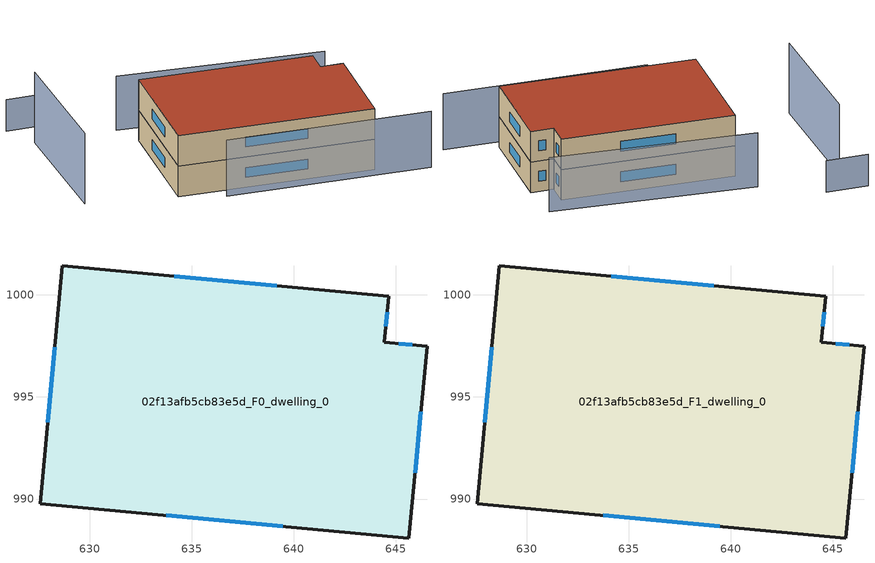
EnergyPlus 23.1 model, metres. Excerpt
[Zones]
02f13afb5cb83e5d_F0_dwelling_0
 floor ground (EU_floor_Construction): 644.64,999.92 644.43,997.68 646.52,997.48 645.64,988.07 627.57,989.78 628.67,1001.43 z0
 wall outside (EU_wall_Construction): 628.67,1001.43 627.57,989.78 645.64,988.07 646.52,997.48 644.43,997.68 644.64,999.92 628.67,1001.43 z0:3
 window (EU_Window_Construction): 628.29,997.44 627.95,993.76 / 639.17,1000.44 634.14,1000.91 / 644.5,998.45 644.57,999.15 / 645.81,997.55 645.15,997.61 / 645.94,991.29 646.22,994.26 / 633.76,989.19 639.45,988.66 z1.03:1.97
02f13afb5cb83e5d_F1_dwelling_0
 floor to 02f13afb5cb83e5d_F0_dwelling_0 (EU_floor_Construction): 644.64,999.92 644.43,997.68 646.52,997.48 645.63,988.07 627.57,989.78 628.67,1001.43 z3
 wall outside (EU_wall_Construction): 628.67,1001.43 627.57,989.78 645.64,988.07 646.52,997.48 644.43,997.68 644.64,999.92 628.67,1001.43 z3:6
 window (EU_Window_Construction): 628.29,997.44 627.95,993.76 / 639.17,1000.44 634.14,1000.91 / 644.5,998.45 644.57,999.15 / 645.81,997.55 645.15,997.61 / 645.94,991.29 646.22,994.26 / 633.76,989.19 639.45,988.66 z4.03:4.97
 roof outside (EU_roof_Construction): 645.64,988.07 646.52,997.48 644.43,997.68 644.64,999.92 628.67,1001.43 627.57,989.78 z6
shading: 631.55,988.24 650.39,986.64 z0:5.5; 620.04,1004.61 619.46,991.72 z0:6.9; 646.5,1001.62 627.63,1004.1 z0:5.3; 622.49,1007.47 618.59,1007.69 z0:3.1
[Building]
EU S2 Campaign: North Axis=0; Terrain=City; Solar Distribution=FullExterior
[Site:Location]
Cape.Town.Intl.AP: Latitude=-33.965; Longitude=18.602; Time Zone=2; Elevation=46
[SizingPeriod:WeatherFileDays]
AnnualSizingPeriod: Begin Month=1; Begin Day of Month=1; End Month=12; End Day of Month=31; Day of Week for Start Day=Monday; Use Weather File Daylight Saving Period=No; Use Weather File Rain and Snow Indicators=No
[MATERIAL]
EU_InternalMass_Material: Roughness=MediumRough; Thickness=0.1; Conductivity=1; Density=1800; Specific Heat=900; Thermal Absorptance=0.9; Solar Absorptance=0.7; Visible Absorptance=0.7
[MATERIAL:NOMASS] Roughness=MediumRough; Thermal Absorptance=0.9; Solar Absorptance=0.7; Visible Absorptance=0.7
Name | Thermal Resistance
EU_wall_NoMass | 0.493876
EU_roof_NoMass | 0.449382
EU_floor_NoMass | 1.25
[WINDOWMATERIAL:SIMPLEGLAZINGSYSTEM]
EU_Window_SimpleGlazing: UFactor=4.4; Solar Heat Gain Coefficient=0.85; Visible Transmittance=0.85
[CONSTRUCTION]
EU_wall_Construction: EU_wall_NoMass
EU_roof_Construction: EU_roof_NoMass
EU_floor_Construction: EU_floor_NoMass
EU_Window_Construction: EU_Window_SimpleGlazing
EU_InternalMass_Construction: EU_InternalMass_Material
[ZONE] Type=1; Multiplier=1; Ceiling Height=autocalculate; Floor Area=autocalculate; Part of Total Floor Area=Yes
Name | Volume
02f13afb5cb83e5d_F0_dwelling_0 | 622.785
02f13afb5cb83e5d_F1_dwelling_0 | 622.784
[INTERNALMASS] Construction=EU_InternalMass_Construction; Surface Area=207.595
Name | Zone or ZoneList
02f13afb5cb83e5d_F0_dwelling_0_EU_InternalMass | 02f13afb5cb83e5d_F0_dwelling_0
02f13afb5cb83e5d_F1_dwelling_0_EU_InternalMass | 02f13afb5cb83e5d_F1_dwelling_0
[OTHEREQUIPMENT] Fuel Type=Electricity; Design Level Calculation Method=Watts/Area; Power per Zone Floor Area=1; Fraction Latent=0; Fraction Radiant=0; Fraction Lost=0; Carbon Dioxide Generation Rate=0; EndUse Subcategory=EU_Step8_InternalGains
Name | Zone or ZoneList or Space or SpaceList | Schedule
EU_Step8_InternalGain_02f13afb5cb83e5d_F0_dwelling_0_f000 | 02f13afb5cb83e5d_F0_dwelling_0 | EU_Step8_GainSchedule_02f13afb5cb83e5d_F0_dwelling_0_f000
EU_Step8_InternalGain_02f13afb5cb83e5d_F1_dwelling_0_f000 | 02f13afb5cb83e5d_F1_dwelling_0 | EU_Step8_GainSchedule_02f13afb5cb83e5d_F1_dwelling_0_f000
[ZONEVENTILATION:DESIGNFLOWRATE] Schedule=EU_AlwaysOn; Design Flow Rate Calculation Method=AirChanges/Hour; Air Changes per Hour=0.64; Ventilation Type=Natural; Fan Pressure Rise=0; Fan Total Efficiency=1; Constant Term Coefficient=1; Temperature Term Coefficient=0; Velocity Term Coefficient=0; Velocity Squared Term Coefficient=0; Minimum Indoor Temperature=-100; Maximum Indoor Temperature=100; Delta Temperature=-100; Minimum Outdoor Temperature=-100; Maximum Outdoor Temperature=100; Maximum Wind Speed=40
Name | Zone or ZoneList or Space or SpaceList
EU_ConstantAir_02f13afb5cb83e5d_F0_dwelling_0 | 02f13afb5cb83e5d_F0_dwelling_0
EU_ConstantAir_02f13afb5cb83e5d_F1_dwelling_0 | 02f13afb5cb83e5d_F1_dwelling_0
[HVACTEMPLATE:THERMOSTAT] Constant Heating Setpoint=20; Constant Cooling Setpoint=50
EU_HeatOnly_02f13afb5cb83e5d_F0_dwelling_0; EU_HeatOnly_02f13afb5cb83e5d_F1_dwelling_0
[HVACTEMPLATE:ZONE:IDEALLOADSAIRSYSTEM] System Availability Schedule=EU_AlwaysOn; Maximum Heating Supply Air Temperature=50; Minimum Cooling Supply Air Temperature=13; Maximum Heating Supply Air Humidity Ratio=0.0156; Minimum Cooling Supply Air Humidity Ratio=0.0077; Heating Limit=NoLimit; Cooling Limit=NoLimit; Heating Availability Schedule=EU_AlwaysOn; Cooling Availability Schedule=EU_CoolingOff; Dehumidification Control Type=ConstantSensibleHeatRatio; Cooling Sensible Heat Ratio=0.7; Dehumidification Setpoint=60; Humidification Control Type=None; Humidification Setpoint=30; Outdoor Air Method=None; Outdoor Air Flow Rate per Person=0.00944; Outdoor Air Flow Rate per Zone Floor Area=0; Outdoor Air Flow Rate per Zone=0; Demand Controlled Ventilation Type=None; Outdoor Air Economizer Type=NoEconomizer; Heat Recovery Type=None; Sensible Heat Recovery Effectiveness=0.7; Latent Heat Recovery Effectiveness=0.65
Name | Template Thermostat
02f13afb5cb83e5d_F0_dwelling_0 | EU_HeatOnly_02f13afb5cb83e5d_F0_dwelling_0
02f13afb5cb83e5d_F1_dwelling_0 | EU_HeatOnly_02f13afb5cb83e5d_F1_dwelling_0
[SIZING:ZONE] Zone Cooling Design Supply Air Temperature Input Method=SupplyAirTemperature; Zone Cooling Design Supply Air Temperature=13; Zone Heating Design Supply Air Temperature Input Method=SupplyAirTemperature; Zone Heating Design Supply Air Temperature=50; Zone Cooling Design Supply Air Humidity Ratio=0.008; Zone Heating Design Supply Air Humidity Ratio=0.008; Cooling Design Air Flow Method=DesignDay; Cooling Design Air Flow Rate=0; Cooling Minimum Air Flow per Zone Floor Area=0.000762; Cooling Minimum Air Flow=0; Cooling Minimum Air Flow Fraction=0.2; Heating Design Air Flow Method=DesignDay; Heating Design Air Flow Rate=0; Heating Maximum Air Flow per Zone Floor Area=0.002032; Heating Maximum Air Flow=0.141576; Heating Maximum Air Flow Fraction=0.3; Account for Dedicated Outdoor Air System=No; Dedicated Outdoor Air System Control Strategy=NeutralSupplyAir; Dedicated Outdoor Air Low Setpoint Temperature for Design=autosize; Dedicated Outdoor Air High Setpoint Temperature for Design=autosize; Zone Load Sizing Method=Sensible Load Only No Latent Load; Zone Latent Cooling Design Supply Air Humidity Ratio Input Method=HumidityRatioDifference; Zone Cooling Design Supply Air Humidity Ratio Difference=0.005; Zone Latent Heating Design Supply Air Humidity Ratio Input Method=HumidityRatioDifference; Zone Humidification Design Supply Air Humidity Ratio Difference=0.005
02f13afb5cb83e5d_F0_dwelling_0; 02f13afb5cb83e5d_F1_dwelling_0
[SCHEDULE:CONSTANT]
Name | Hourly Value
EU_AlwaysOn | 1
EU_CoolingOff | 0
[SCHEDULE:FILE] Column Number=1; Rows to Skip at Top=0; Number of Hours of Data=8760; Column Separator=Comma; Interpolate to Timestep=No; Minutes per Item=60; Adjust Schedule for Daylight Savings=Yes
Name | File
EU_Step8_GainSchedule_02f13afb5cb83e5d_F0_dwelling_0_f000 | ../../schedules/02f13afb5cb83e5d/02f13afb5cb83e5d_F0_dwelling_0_f000_gain.csv
EU_Step8_GainSchedule_02f13afb5cb83e5d_F1_dwelling_0_f000 | ../../schedules/02f13afb5cb83e5d/02f13afb5cb83e5d_F1_dwelling_0_f000_gain.csv
